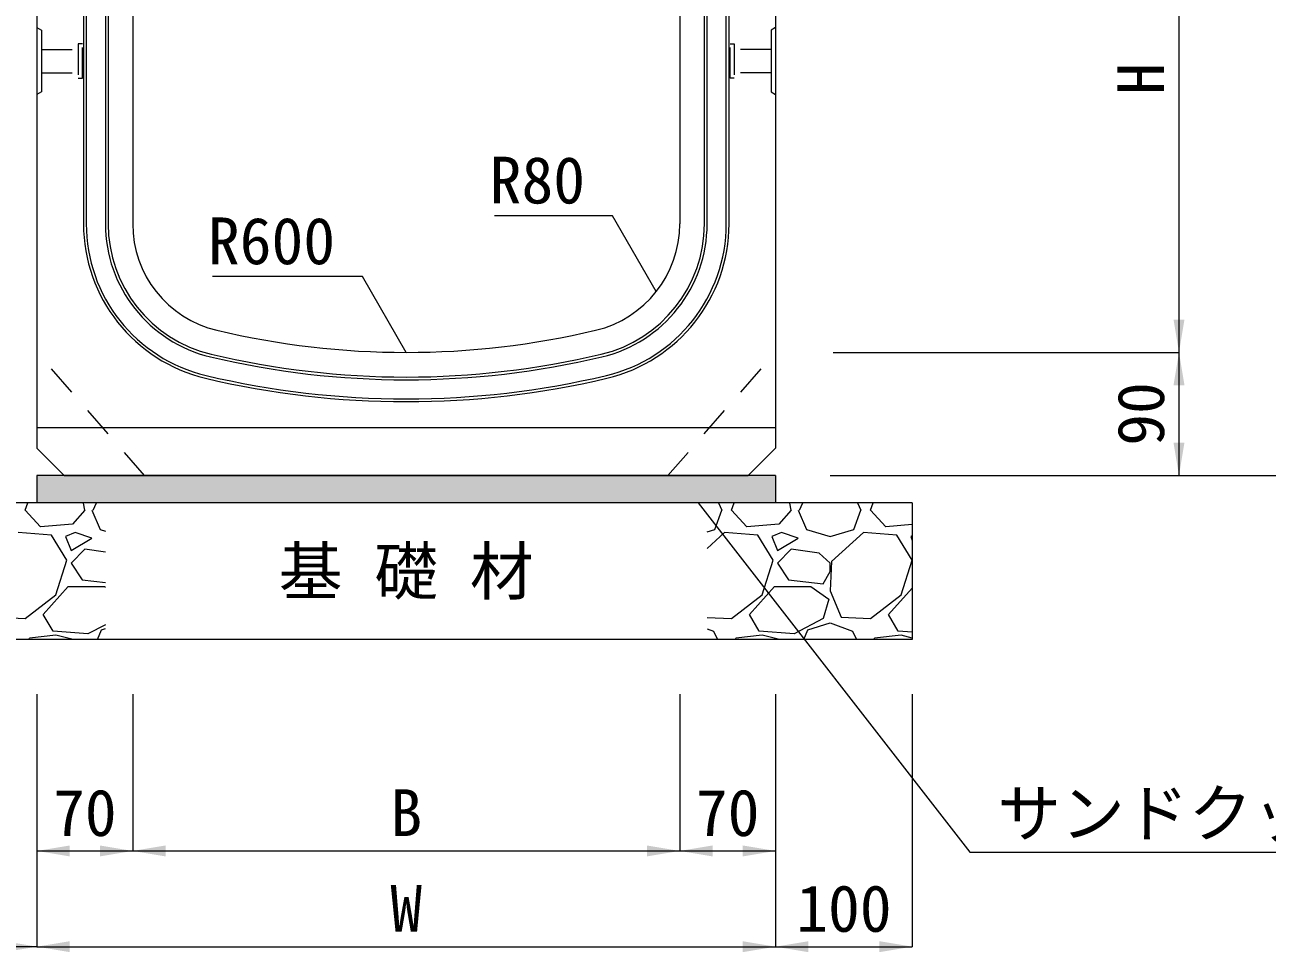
# Model space of a CAD drawing. Units: millimetres at full size. Extents: x 87158 to 122251, y -125707 to -112261.
# Drawn here: x 93619 to 94527, y -114844 to -114166 of the extents above; entities that cross this region are included whole.
import ezdxf
from ezdxf.enums import TextEntityAlignment as Align

# ---------------------------------------------------------------- set-up
doc = ezdxf.new("R2010")
doc.units = ezdxf.units.MM
doc.header["$LTSCALE"] = 30
doc.linetypes.add('USER1', pattern=[1.35, 0.75, -0.6])
for name, color, linetype, lineweight in [('インサート', 92, 'USER1', 9), ('ハッチング_基礎', 150, 'Continuous', 9), ('寸法線', 7, 'Continuous', 13), ('引出線', 4, 'Continuous', 13), ('本体', 2, 'Continuous', 13), ('目地', 132, 'Continuous', 5), ('舗装・基礎', 3, 'Continuous', 13)]:
    doc.layers.add(name, color=color, linetype=linetype, lineweight=lineweight)
doc.layers.add('ハッチング_モルタル', color=30, linetype='Continuous')
doc.layers.add('文字', color=41, linetype='Continuous')
doc.styles.add('ＭＳ ゴシック', font='')
doc.styles.get('ＭＳ ゴシック').set_extended_font_data('MS Gothic')

# ---------------------------------------------------------------- blocks, each defined once
blk = doc.blocks.new('filled_arrow')
at = {"color": 0, "linetype": 'Continuous', "lineweight": -2}
blk.add_solid([(7.5, 1.25), (0, 0), (7.5, -1.25)], dxfattribs=at)

msp = doc.modelspace()

# ---------------------------------------------------------------- hatches: boundary and pattern name
at = {"layer": 'ハッチング_モルタル'}
msp.add_hatch(color=256, dxfattribs=at).paths.add_polyline_path([(94167.6, -114515.38), (94167.6, -114495.38), (93627.6, -114495.38), (93627.6, -114515.38)])

# ---------------------------------------------------------------- linework, layer by layer
at = {"layer": 'インサート'}
for p, q in [((93660.8, -114179.88), (93657.8, -114179.88)), ((93657.8, -114179.88), (93657.8, -114204.88)), ((93660.8, -114204.88), (93660.8, -114179.88)), ((94134.4, -114179.88), (94137.4, -114179.88)), ((94134.4, -114204.88), (94134.4, -114179.88)), ((94137.4, -114179.88), (94137.4, -114204.88)), ((93630.8, -114183.88), (93657.8, -114183.88)), ((93630.8, -114183.88), (93630.8, -114200.88)), ((94164.4, -114183.88), (94137.4, -114183.88)), ((94164.4, -114183.88), (94164.4, -114200.88)), ((93630.8, -114200.88), (93657.8, -114200.88)), ((94164.4, -114200.88), (94137.4, -114200.88)), ((93657.8, -114204.88), (93660.8, -114204.88)), ((94137.4, -114204.88), (94134.4, -114204.88))]:
    msp.add_line(p, q, dxfattribs=at)
at = {"layer": 'ハッチング_基礎'}
for p, q in [((93619.02, -114520.76), (93621.04, -114515.38)), ((93661.69, -114515.68), (93660.51, -114515.38)), ((93662.71, -114520.76), (93661.69, -114515.68)), ((93668.8, -114520.76), (93671.11, -114515.38)), ((94125.83, -114515.38), (94128.31, -114520.76)), ((94135.42, -114520.76), (94137.44, -114515.38)), ((94178.09, -114515.68), (94176.91, -114515.38)), ((94179.11, -114520.76), (94178.09, -114515.68)), ((94185.2, -114520.76), (94187.51, -114515.38)), ((94227.43, -114515.38), (94229.91, -114520.76)), ((94237.02, -114520.76), (94239.04, -114515.38)), ((93630.2, -114532.95), (93619.02, -114520.76)), ((93662.71, -114520.76), (93653.56, -114530.92)), ((93667.79, -114520.76), (93673.88, -114534.98)), ((94123.23, -114534.98), (94128.31, -114520.76)), ((94146.6, -114532.95), (94135.42, -114520.76)), ((94179.11, -114520.76), (94169.96, -114530.92)), ((94184.19, -114520.76), (94190.28, -114534.98)), ((94224.83, -114534.98), (94229.91, -114520.76)), ((94248.2, -114532.95), (94237.02, -114520.76)), ((93638.32, -114539.05), (93613.94, -114537.02)), ((93653.56, -114530.92), (93630.2, -114532.95)), ((93655.6, -114537.02), (93648.48, -114540.06)), ((93667.79, -114541.08), (93655.6, -114537.02)), ((93673.88, -114534.98), (93677.6, -114536.08)), ((94117.6, -114536.64), (94123.23, -114534.98)), ((94130.34, -114537.02), (94117.6, -114548.64)), ((94154.72, -114539.05), (94130.34, -114537.02)), ((94169.96, -114530.92), (94146.6, -114532.95)), ((94172, -114537.02), (94164.88, -114540.06)), ((94184.19, -114541.08), (94172, -114537.02)), ((94190.28, -114534.98), (94207.56, -114540.06)), ((94207.56, -114540.06), (94224.83, -114534.98)), ((94231.94, -114537.02), (94208.57, -114558.35)), ((94256.32, -114539.05), (94231.94, -114537.02)), ((94267.6, -114531.26), (94248.2, -114532.95)), ((93649.5, -114557.34), (93638.32, -114539.05)), ((93648.48, -114540.06), (93652.55, -114550.22)), ((93652.55, -114550.22), (93667.79, -114541.08)), ((94165.9, -114557.34), (94154.72, -114539.05)), ((94164.88, -114540.06), (94168.95, -114550.22)), ((94168.95, -114550.22), (94184.19, -114541.08)), ((94267.5, -114557.34), (94256.32, -114539.05)), ((94267.6, -114539.58), (94266.48, -114540.06)), ((94266.48, -114540.06), (94267.6, -114542.86)), ((93662.71, -114549.21), (93652.55, -114559.37)), ((93677.6, -114551.44), (93662.71, -114549.21)), ((94179.11, -114549.21), (94168.95, -114559.37)), ((94199.43, -114552.26), (94179.11, -114549.21)), ((94207.56, -114559.37), (94199.43, -114552.26)), ((93641.37, -114582.74), (93649.5, -114557.34)), ((93652.55, -114559.37), (93660.68, -114571.56)), ((94157.77, -114582.74), (94165.9, -114557.34)), ((94168.95, -114559.37), (94177.08, -114571.56)), ((94208.57, -114558.35), (94207.56, -114579.69)), ((94207.56, -114565.46), (94207.56, -114559.37)), ((94259.37, -114582.74), (94267.5, -114557.34)), ((93660.68, -114571.56), (93677.6, -114573.59)), ((94177.08, -114571.56), (94202.48, -114574.61)), ((94202.48, -114574.61), (94207.56, -114565.46)), ((93619.02, -114600.01), (93641.37, -114582.74)), ((93632.23, -114596.96), (93650.52, -114576.64)), ((93650.52, -114576.64), (93676.93, -114576.64)), ((93676.93, -114576.64), (93677.6, -114577.1)), ((94135.42, -114600.01), (94157.77, -114582.74)), ((94148.63, -114596.96), (94166.92, -114576.64)), ((94166.92, -114576.64), (94193.33, -114576.64)), ((94193.33, -114576.64), (94206.54, -114585.78)), ((94207.56, -114579.69), (94215.68, -114598.99)), ((94237.02, -114600.01), (94259.37, -114582.74)), ((94250.23, -114596.96), (94267.6, -114577.65)), ((94206.54, -114585.78), (94202.48, -114600.01)), ((93597.68, -114598.99), (93619.02, -114600.01)), ((93639.34, -114609.15), (93632.23, -114596.96)), ((94117.6, -114599.16), (94135.42, -114600.01)), ((94155.74, -114609.15), (94148.63, -114596.96)), ((94202.48, -114600.01), (94181.14, -114611.18)), ((94215.68, -114598.99), (94237.02, -114600.01)), ((94257.34, -114609.15), (94250.23, -114596.96)), ((93664.74, -114611.18), (93639.34, -114609.15)), ((93677.6, -114604.45), (93664.74, -114611.18)), ((93671.79, -114615.38), (93674.9, -114608.14)), ((93674.9, -114608.14), (93677.6, -114607.29)), ((94117.6, -114607.42), (94122.21, -114609.15)), ((94122.21, -114609.15), (94125.09, -114615.38)), ((94181.14, -114611.18), (94155.74, -114609.15)), ((94188.19, -114615.38), (94191.3, -114608.14)), ((94191.3, -114608.14), (94207.56, -114603.06)), ((94207.56, -114603.06), (94223.81, -114609.15)), ((94223.81, -114609.15), (94226.69, -114615.38)), ((94267.6, -114609.97), (94257.34, -114609.15)), ((93621.64, -114615.38), (93622.07, -114614.23)), ((93641.37, -114612.2), (93622.07, -114614.23)), ((93654.11, -114615.38), (93641.37, -114612.2)), ((94138.04, -114615.38), (94138.47, -114614.23)), ((94157.77, -114612.2), (94138.47, -114614.23)), ((94170.51, -114615.38), (94157.77, -114612.2)), ((94239.64, -114615.38), (94240.07, -114614.23)), ((94259.37, -114612.2), (94240.07, -114614.23)), ((94267.6, -114614.26), (94259.37, -114612.2))]:
    msp.add_line(p, q, dxfattribs=at)
at = {"layer": '寸法線'}
for p, q in [((94462.6, -114005.38), (94462.6, -114405.38)), ((94209.63, -114405.38), (94462.6, -114405.38)), ((94209.63, -114405.38), (94462.6, -114405.38)), ((94462.6, -114405.38), (94462.6, -114495.38)), ((94207.6, -114495.38), (94462.6, -114495.38)), ((94207.6, -114495.38), (94606.1, -114495.38)), ((93627.6, -114655.38), (93627.6, -114769.89)), ((93627.6, -114655.38), (93627.6, -114839.89)), ((93627.6, -114655.38), (93627.6, -114839.89)), ((93697.6, -114655.38), (93697.6, -114769.89)), ((93697.6, -114655.38), (93697.6, -114769.89)), ((94097.6, -114655.38), (94097.6, -114769.89)), ((94097.6, -114655.38), (94097.6, -114769.89)), ((94167.6, -114655.38), (94167.6, -114769.89)), ((94167.6, -114655.38), (94167.6, -114839.89)), ((94167.6, -114655.38), (94167.6, -114839.89)), ((94267.6, -114655.38), (94267.6, -114839.89)), ((93627.6, -114769.89), (93697.6, -114769.89)), ((93697.6, -114769.89), (94097.6, -114769.89)), ((94097.6, -114769.89), (94167.6, -114769.89)), ((93627.6, -114839.89), (93527.6, -114839.89)), ((93627.6, -114839.89), (94167.6, -114839.89)), ((94167.6, -114839.89), (94267.6, -114839.89))]:
    msp.add_line(p, q, dxfattribs=at)
at = {"layer": '引出線'}
for points in [[(94080.36, -114360.96), (94048.34, -114305.5), (93962.18, -114305.5)], [(93897.6, -114405.38), (93865.58, -114349.92), (93756.04, -114349.92)], [(94110.99, -114515.38), (94309.73, -114770.67), (94697.96, -114770.67)]]:
    msp.add_lwpolyline(points, dxfattribs=at)
at = {"layer": '本体'}
for p, q in [((94167.6, -113911.38), (94167.6, -114475.38)), ((93627.6, -113921.38), (93627.6, -114475.38)), ((93697.6, -114085.38), (93697.6, -114311.35)), ((94097.6, -114085.38), (94097.6, -114311.35)), ((93627.6, -114460.38), (94167.6, -114460.38)), ((93627.6, -114475.38), (93647.6, -114495.38)), ((94147.6, -114495.38), (94167.6, -114475.38)), ((93647.6, -114495.38), (94147.6, -114495.38))]:
    msp.add_line(p, q, dxfattribs=at)
at = {"layer": '本体', "lineweight": 9}
for p, q in [((93627.6, -114167.88), (93630.8, -114169.88)), ((93630.8, -114169.88), (93630.8, -114214.88)), ((94167.6, -114167.88), (94164.4, -114169.88)), ((94164.4, -114169.88), (94164.4, -114214.88)), ((93630.8, -114214.88), (93627.6, -114216.88)), ((94164.4, -114214.88), (94167.6, -114216.88))]:
    msp.add_line(p, q, dxfattribs=at)
at = {"layer": '本体', "linetype": 'USER1', "lineweight": 9}
for p, q in [((93706.35, -114495.38), (93627.6, -114405.38)), ((94088.85, -114495.38), (94167.6, -114405.38))]:
    msp.add_line(p, q, dxfattribs=at)
at = {"layer": '本体'}
for centre, radius, start, end in [((93777.6, -114311.35), 80, 180, 256.65764), ((94017.6, -114311.35), 80, 283.34236, 0), ((93897.6, -113805.38), 600, 256.65764, 283.34236)]:
    msp.add_arc(centre, radius, start, end, dxfattribs=at)
at = {"layer": '目地'}
for p, q in [((93661.6, -114051.38), (93661.6, -114311.35)), ((93663.6, -114051.38), (93663.6, -114311.35)), ((93677.6, -114051.38), (93677.6, -114311.35)), ((93679.6, -114051.38), (93679.6, -114311.35)), ((94115.6, -114311.35), (94115.6, -114051.38)), ((94117.6, -114311.35), (94117.6, -114051.38)), ((94131.6, -114311.35), (94131.6, -114051.38)), ((94133.6, -114311.35), (94133.6, -114051.38))]:
    msp.add_line(p, q, dxfattribs=at)
for centre, radius, start, end in [((93777.6, -114311.35), 116, 180, 256.65764), ((93777.6, -114311.35), 114, 180, 256.65764), ((93777.6, -114311.35), 100, 180, 256.65764), ((93777.6, -114311.35), 98, 180, 256.65764), ((94017.6, -114311.35), 98, 283.34236, 0), ((94017.6, -114311.35), 100, 283.34236, 0), ((94017.6, -114311.35), 114, 283.34236, 0), ((94017.6, -114311.35), 116, 283.34236, 0), ((93897.6, -113805.38), 620, 256.65764, 283.34236), ((93897.6, -113805.38), 618, 256.65764, 283.34236), ((93897.6, -113805.38), 636, 256.65764, 283.34236), ((93897.6, -113805.38), 634, 256.65764, 283.34236)]:
    msp.add_arc(centre, radius, start, end, dxfattribs=at)
at = {"layer": '舗装・基礎'}
for p, q in [((94167.6, -114495.38), (93627.6, -114495.38)), ((93627.6, -114495.38), (93627.6, -114515.38)), ((94167.6, -114495.38), (94167.6, -114515.38)), ((94267.6, -114515.38), (93527.6, -114515.38)), ((94267.6, -114515.38), (94267.6, -114615.38)), ((94267.6, -114615.38), (93527.6, -114615.38))]:
    msp.add_line(p, q, dxfattribs=at)

# ---------------------------------------------------------------- block references
at = {"layer": '寸法線', "xscale": 3.2, "yscale": 3.2}
for p, rotation in [((94462.6, -114405.38), 90), ((94462.6, -114405.38), 270), ((94462.6, -114495.38), 90), ((93697.6, -114769.89), 180), ((94097.6, -114769.89), 180), ((94167.6, -114769.89), 180), ((93627.6, -114839.89), 180), ((94167.6, -114839.89), 180), ((94267.6, -114839.89), 180)]:
    msp.add_blockref('filled_arrow', p, dxfattribs=dict(at, rotation=rotation))
for p in [(93627.6, -114769.89), (93697.6, -114769.89), (94097.6, -114769.89), (93627.6, -114839.89), (94167.6, -114839.89)]:
    msp.add_blockref('filled_arrow', p, dxfattribs=at)
at = {"layer": '引出線', "xscale": 0.16, "yscale": 0.16}
for p, rotation in [((94080.36, -114360.96), 120), ((93897.6, -114405.38), 120), ((94110.99, -114515.38), 307.9)]:
    msp.add_blockref('filled_arrow', p, dxfattribs=dict(at, rotation=rotation))

# ---------------------------------------------------------------- texts
at = {"layer": '寸法線', "style": 'ＭＳ ゴシック'}
for s, p in [('H', (94434.6, -114205.38)), ('90', (94434.6, -114450.38))]:
    msp.add_text(s, height=34.18, rotation=90, dxfattribs=at).set_placement(p, align=Align.MIDDLE_CENTER)
for s, p in [('70', (93662.6, -114741.89)), ('B', (93897.6, -114741.89)), ('70', (94132.6, -114741.89)), ('W', (93897.6, -114811.89)), ('100', (94217.6, -114811.89))]:
    msp.add_text(s, height=34.18, dxfattribs=at).set_placement(p, align=Align.MIDDLE_CENTER)
at = {"layer": '引出線', "style": 'ＭＳ ゴシック'}
for s, p in [('R80', (94028.34, -114262.3)), ('R600', (93845.58, -114306.72))]:
    msp.add_text(s, height=34.18, dxfattribs=at).set_placement(p, align=Align.TOP_RIGHT)
msp.add_text('サンドクッション', height=34.18, dxfattribs=at).set_placement((94329.73, -114725.28), align=Align.TOP_LEFT)
at = {"layer": '文字', "style": 'ＭＳ ゴシック'}
msp.add_text('基 礎 材', height=34.18, dxfattribs=at).set_placement((93897.6, -114565.38), align=Align.MIDDLE_CENTER)

doc.saveas('drawing.dxf')
